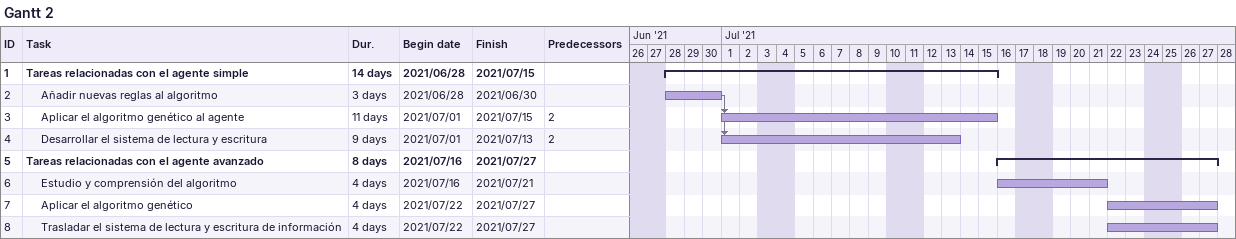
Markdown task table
Gantt 2

| ID | Level | Task | Duration | Start | Finish | Predecessors |
|---|---|---|---|---|---|---|
| 1 | 1 | **Tareas relacionadas con el agente simple** | 14d | 2021-06-28 | 2021-07-15 |  |
| 2 | 2 | Añadir nuevas reglas al algoritmo | 3d | 2021-06-28 | 2021-06-30 |  |
| 3 | 2 | Aplicar el algoritmo genético al agente | 11d | 2021-07-01 | 2021-07-15 | 2 |
| 4 | 2 | Desarrollar el sistema de lectura y escritura | 9d | 2021-07-01 | 2021-07-13 | 2 |
| 5 | 1 | **Tareas relacionadas con el agente avanzado** | 8d | 2021-07-16 | 2021-07-27 |  |
| 6 | 2 | Estudio y comprensión del algoritmo | 4d | 2021-07-16 | 2021-07-21 |  |
| 7 | 2 | Aplicar el algoritmo genético | 4d | 2021-07-22 | 2021-07-27 |  |
| 8 | 2 | Trasladar el sistema de lectura y escritura de información | 4d | 2021-07-22 | 2021-07-27 |  |
